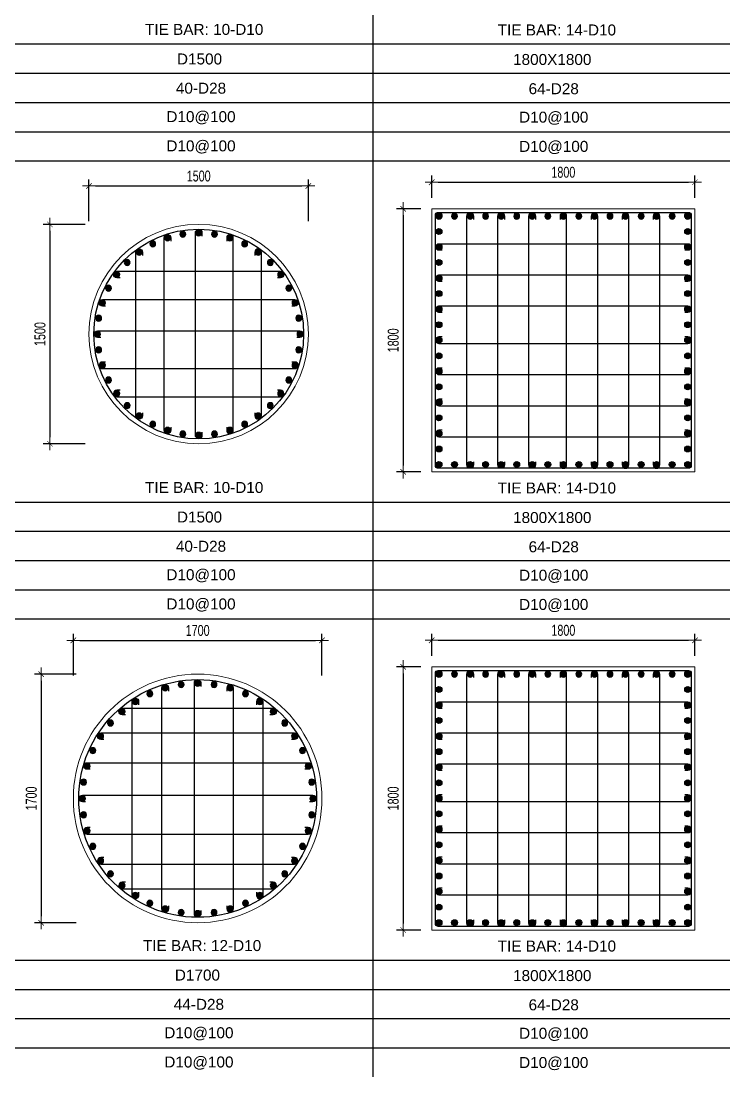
# Model space of a CAD drawing. Header units: millimetres. Extents: x 49323 to 380960, y -6102 to 181761.
# Drawn here: x 346955 to 351801, y 67994 to 75214 of the extents above; entities that cross this region are included whole.
import ezdxf
from ezdxf.enums import TextEntityAlignment as Align

# ---------------------------------------------------------------- set-up
doc = ezdxf.new("R2010")
doc.units = ezdxf.units.MM
doc.linetypes.add('CENTER2', pattern=[1.125, 0.75, -0.125, 0.125, -0.125])
doc.layers.get('Defpoints').update_dxf_attribs({"color": 151, "lineweight": 9})
for name, color, linetype in [('2', 2, 'Continuous'), ('CEN', 1, 'CENTER2'), ('STL', 3, 'Continuous'), ('TIT1', 3, 'Continuous')]:
    doc.layers.add(name, color=color, linetype=linetype)
doc.layers.add('NDC_S_CONTINUOUS', color=3, linetype='Continuous', lineweight=20)
doc.layers.add('NDC_S_DIM', color=1, linetype='Continuous', lineweight=15)
doc.styles.add('NDC_ARIAL', font='arial.ttf', dxfattribs={"width": 0.85})
doc.styles.add('NDC_DIM', font='', dxfattribs={"width": 0.75})
doc.styles.get('NDC_DIM').set_extended_font_data('Dotum')
doc.dimstyles.new('NDC_dim_30', dxfattribs={"dimscale": 30, "dimtxt": 2.5, "dimasz": 1.5, "dimexe": 1.5, "dimexo": 2.5, "dimgap": 1, "dimtad": 1, "dimdec": 0, "dimzin": 0, "dimdsep": 46, "dimtxsty": 'NDC_DIM', "dimblk": 'DIMMARK', "dimcen": 0.09, "dimdle": 1.2, "dimclrd": 1, "dimclre": 1, "dimclrt": 3, "dimadec": 0, "dimazin": 0, "dimtfac": 1, "dimtdec": 0, "dimtix": 1, "dimtofl": 0, "dimtmove": 0, "dimatfit": 3, "dimfxl": 8, "dimfxlon": 1, "dimtolj": 1, "dimtzin": 0, "dimarcsym": 0})

# ---------------------------------------------------------------- blocks, each defined once
blk = doc.blocks.new('8')
at = {"layer": '2'}
blk.add_hatch(color=256, dxfattribs=at).paths.add_polyline_path([(20, 0, 0.386127), (1.9, 19.9), (-1.9, 19.9, 0.386127), (-20, 0, 1)])
blk.add_circle((0, 0), 20, dxfattribs=at)
blk = doc.blocks.new('5')
at = {"layer": 'CEN', "rotation": 180}
blk.add_blockref('8', (0, 0), dxfattribs=at)
blk = doc.blocks.new('*U1903')
at = {"layer": 'STL', "xscale": -1}
blk.add_blockref('5', (0, 0), dxfattribs=at)
blk = doc.blocks.new('*U1904')
at = {"layer": 'NDC_S_DIM', "color": 0, "linetype": 'ByBlock', "lineweight": -2, "transparency": 16777216}
for p, rotation in [((295917.8, 68604.3), 16.36363636363635), ((296027.7, 68628.1), 8.181818181818157), ((296251.9, 68628.1), 351.8181818181818), ((296361.7, 68604.3), 343.6363636363637), ((295713.9, 68511.1), 32.72727272727273), ((295812.5, 68565), 24.54545454545454), ((296467.1, 68565), 335.4545454545455), ((296565.7, 68511.1), 327.2727272727273), ((295623.9, 68443.7), 40.90909090909091), ((296655.7, 68443.7), 319.0909090909091), ((295544.4, 68364.3), 49.09090909090909), ((296735.2, 68364.3), 310.9090909090909), ((295477, 68274.3), 57.27272727272729), ((296802.5, 68274.3), 302.7272727272727), ((295423.2, 68175.6), 65.45454545454547), ((296856.4, 68175.6), 294.5454545454546), ((295383.9, 68070.3), 73.63636363636364), ((296895.7, 68070.3), 286.3636363636364), ((295360, 67960.5), 81.81818181818183), ((296919.6, 67960.5), 278.1818181818182), ((295352, 67848.4), 90), ((296927.6, 67848.4), 270), ((295360, 67736.2), 98.18181818181817), ((296919.6, 67736.2), 261.8181818181818), ((295383.9, 67626.4), 106.3636363636363), ((296895.7, 67626.4), 253.6363636363637), ((295423.2, 67521.1), 114.5454545454546), ((296856.4, 67521.1), 245.4545454545455), ((295477, 67422.4), 122.7272727272727), ((296802.5, 67422.4), 237.2727272727273), ((295544.4, 67332.4), 130.9090909090909), ((296735.2, 67332.4), 229.0909090909092), ((295623.9, 67253), 139.0909090909091), ((296655.7, 67253), 220.9090909090909), ((295713.9, 67185.6), 147.2727272727273), ((295812.5, 67131.7), 155.4545454545455), ((296467.1, 67131.7), 204.5454545454546), ((296565.7, 67185.6), 212.7272727272727), ((295917.8, 67092.5), 163.6363636363637), ((296027.7, 67068.6), 171.8181818181818), ((296139.8, 67060.5), 180), ((296251.9, 67068.6), 188.1818181818181), ((296361.7, 67092.5), 196.3636363636363)]:
    blk.add_blockref('*U1903', p, dxfattribs=dict(at, rotation=rotation))
blk.add_blockref('*U1903', (296139.8, 68636.2), dxfattribs=at)
blk = doc.blocks.new('DIMMARK')
at = {"layer": 'NDC_S_DIM', "color": 1}
blk.add_line((-1.5, 0), (1, 0), dxfattribs=at)
at = {"layer": 'NDC_S_DIM', "color": 2, "const_width": 0.1}
blk.add_lwpolyline([(-0.42, -0.42), (0.42, 0.42)], dxfattribs=at)
blk = doc.blocks.new('*D1905')
at = {"layer": 'Defpoints', "color": 0, "ltscale": 40, "transparency": 16777216}
for p in [(349012.3, 70979.1), (347312.3, 69898.2), (349012.3, 69898.2)]:
    blk.add_point(p, dxfattribs=at)
at = {"layer": 'NDC_S_DIM', "color": 1, "lineweight": -2, "ltscale": 40, "transparency": 16777216}
for p, q in [((347312.3, 70739.1), (347312.3, 71024.1)), ((347357.3, 70979.1), (348967.3, 70979.1)), ((349012.3, 70739.1), (349012.3, 71024.1))]:
    blk.add_line(p, q, dxfattribs=at)
at = {"layer": 'NDC_S_DIM', "color": 1, "lineweight": -2, "ltscale": 40, "transparency": 16777216, "xscale": 45, "yscale": 45, "zscale": 45, "rotation": 180}
blk.add_blockref('DIMMARK', (347312.3, 70979.1), dxfattribs=at)
at = {"layer": 'NDC_S_DIM', "color": 1, "lineweight": -2, "ltscale": 40, "transparency": 16777216, "xscale": 45, "yscale": 45, "zscale": 45}
blk.add_blockref('DIMMARK', (349012.3, 70979.1), dxfattribs=at)
at = {"layer": 'NDC_S_DIM', "color": 3, "ltscale": 40, "transparency": 16777216, "insert": (348162.3, 71046.7), "char_height": 75, "attachment_point": 5, "style": 'NDC_DIM'}
blk.add_mtext('\\A1;1700', dxfattribs=at)
blk = doc.blocks.new('*D1906')
at = {"layer": 'Defpoints', "color": 0, "ltscale": 40, "transparency": 16777216}
for p in [(348162.3, 70748.2), (347092.5, 69048.2), (348162.3, 69048.2)]:
    blk.add_point(p, dxfattribs=at)
at = {"layer": 'NDC_S_DIM', "color": 1, "lineweight": -2, "ltscale": 40, "transparency": 16777216}
for p, q in [((347332.5, 70748.2), (347047.5, 70748.2)), ((347092.5, 70703.2), (347092.5, 69093.2)), ((347332.5, 69048.2), (347047.5, 69048.2))]:
    blk.add_line(p, q, dxfattribs=at)
at = {"layer": 'NDC_S_DIM', "color": 1, "lineweight": -2, "ltscale": 40, "transparency": 16777216, "xscale": 45, "yscale": 45, "zscale": 45}
for p, rotation in [((347092.5, 70748.2), 90), ((347092.5, 69048.2), 270)]:
    blk.add_blockref('DIMMARK', p, dxfattribs=dict(at, rotation=rotation))
at = {"layer": 'NDC_S_DIM', "color": 3, "ltscale": 40, "transparency": 16777216, "insert": (347025, 69898.2), "char_height": 75, "attachment_point": 5, "rotation": 90, "style": 'NDC_DIM'}
blk.add_mtext('\\A1;1700', dxfattribs=at)
blk = doc.blocks.new('*D1913')
at = {"layer": 'Defpoints', "color": 0, "ltscale": 40, "transparency": 16777216}
for p in [(351562.7, 70980.1), (349762.7, 70798.5), (351562.7, 70798.5)]:
    blk.add_point(p, dxfattribs=at)
at = {"layer": 'NDC_S_DIM', "color": 1, "lineweight": -2, "ltscale": 40, "transparency": 16777216}
for p, q in [((349762.7, 70873.5), (349762.7, 71025.1)), ((349807.7, 70980.1), (351517.7, 70980.1)), ((351562.7, 70873.5), (351562.7, 71025.1))]:
    blk.add_line(p, q, dxfattribs=at)
at = {"layer": 'NDC_S_DIM', "color": 1, "lineweight": -2, "ltscale": 40, "transparency": 16777216, "xscale": 45, "yscale": 45, "zscale": 45, "rotation": 180}
blk.add_blockref('DIMMARK', (349762.7, 70980.1), dxfattribs=at)
at = {"layer": 'NDC_S_DIM', "color": 1, "lineweight": -2, "ltscale": 40, "transparency": 16777216, "xscale": 45, "yscale": 45, "zscale": 45}
blk.add_blockref('DIMMARK', (351562.7, 70980.1), dxfattribs=at)
at = {"layer": 'NDC_S_DIM', "color": 3, "ltscale": 40, "transparency": 16777216, "insert": (350662.7, 71047.7), "char_height": 75, "attachment_point": 5, "style": 'NDC_DIM'}
blk.add_mtext('\\A1;1800', dxfattribs=at)
blk = doc.blocks.new('*D1914')
at = {"layer": 'Defpoints', "color": 0, "ltscale": 40, "transparency": 16777216}
for p in [(349762.7, 70798.5), (349567.4, 68998.5), (349762.7, 68998.5)]:
    blk.add_point(p, dxfattribs=at)
at = {"layer": 'NDC_S_DIM', "color": 1, "lineweight": -2, "ltscale": 40, "transparency": 16777216}
for p, q in [((349687.7, 70798.5), (349522.4, 70798.5)), ((349567.4, 70753.5), (349567.4, 69043.5)), ((349687.7, 68998.5), (349522.4, 68998.5))]:
    blk.add_line(p, q, dxfattribs=at)
at = {"layer": 'NDC_S_DIM', "color": 1, "lineweight": -2, "ltscale": 40, "transparency": 16777216, "xscale": 45, "yscale": 45, "zscale": 45}
for p, rotation in [((349567.4, 70798.5), 90), ((349567.4, 68998.5), 270)]:
    blk.add_blockref('DIMMARK', p, dxfattribs=dict(at, rotation=rotation))
at = {"layer": 'NDC_S_DIM', "color": 3, "ltscale": 40, "transparency": 16777216, "insert": (349499.8, 69898.5), "char_height": 75, "attachment_point": 5, "rotation": 90, "style": 'NDC_DIM'}
blk.add_mtext('\\A1;1800', dxfattribs=at)
blk = doc.blocks.new('*U1860')
at = {"layer": 'STL', "xscale": -1, "rotation": 270}
blk.add_blockref('5', (0, 0), dxfattribs=at)
blk = doc.blocks.new('*U1861')
at = {"layer": 'NDC_S_DIM', "color": 0, "linetype": 'ByBlock', "lineweight": -2, "transparency": 16777216}
for p in [(308694.2, 70751.5), (308800.5, 70751.5), (308906.8, 70751.5), (309013.1, 70751.5), (309119.4, 70751.5), (309225.6, 70751.5), (309331.9, 70751.5), (309438.2, 70751.5), (309544.5, 70751.5), (309650.7, 70751.5), (309757, 70751.5), (309863.3, 70751.5), (309969.6, 70751.5), (310075.9, 70751.5), (310182.1, 70751.5), (310288.4, 70751.5), (310394.7, 70751.5)]:
    blk.add_blockref('*U1860', p, dxfattribs=at)
blk = doc.blocks.new('*U1862')
at = {"layer": 'STL', "xscale": -1, "rotation": 270}
blk.add_blockref('5', (0, 0), dxfattribs=at)
blk = doc.blocks.new('*U1863')
at = {"layer": 'NDC_S_DIM', "color": 0, "linetype": 'ByBlock', "lineweight": -2, "transparency": 16777216}
for p in [(308694.2, 70751.5), (308800.5, 70751.5), (308906.8, 70751.5), (309013.1, 70751.5), (309119.4, 70751.5), (309225.6, 70751.5), (309331.9, 70751.5), (309438.2, 70751.5), (309544.5, 70751.5), (309650.7, 70751.5), (309757, 70751.5), (309863.3, 70751.5), (309969.6, 70751.5), (310075.9, 70751.5), (310182.1, 70751.5), (310288.4, 70751.5), (310394.7, 70751.5)]:
    blk.add_blockref('*U1862', p, dxfattribs=at)
blk = doc.blocks.new('*U1870')
at = {"layer": 'STL', "xscale": -1, "rotation": 270}
blk.add_blockref('5', (0, 0), dxfattribs=at)
blk = doc.blocks.new('*U1871')
at = {"layer": 'NDC_S_DIM', "color": 0, "linetype": 'ByBlock', "lineweight": -2, "transparency": 16777216}
for p in [(308694.2, 70751.5), (308800.5, 70751.5), (308906.8, 70751.5), (309013.1, 70751.5), (309119.4, 70751.5), (309225.6, 70751.5), (309331.9, 70751.5), (309438.2, 70751.5), (309544.5, 70751.5), (309650.7, 70751.5), (309757, 70751.5), (309863.3, 70751.5), (309969.6, 70751.5), (310075.9, 70751.5), (310182.1, 70751.5), (310288.4, 70751.5), (310394.7, 70751.5)]:
    blk.add_blockref('*U1870', p, dxfattribs=at)
blk = doc.blocks.new('*U1858')
at = {"layer": 'STL', "xscale": -1, "rotation": 270}
blk.add_blockref('5', (0, 0), dxfattribs=at)
blk = doc.blocks.new('*U1859')
at = {"layer": 'NDC_S_DIM', "color": 0, "linetype": 'ByBlock', "lineweight": -2, "transparency": 16777216}
for p in [(308694.2, 70751.5), (308800.5, 70751.5), (308906.8, 70751.5), (309013.1, 70751.5), (309119.4, 70751.5), (309225.6, 70751.5), (309331.9, 70751.5), (309438.2, 70751.5), (309544.5, 70751.5), (309650.7, 70751.5), (309757, 70751.5), (309863.3, 70751.5), (309969.6, 70751.5), (310075.9, 70751.5), (310182.1, 70751.5), (310288.4, 70751.5), (310394.7, 70751.5)]:
    blk.add_blockref('*U1858', p, dxfattribs=at)
blk = doc.blocks.new('*U2005')
at = {"layer": 'STL', "xscale": -1}
blk.add_blockref('5', (0, 0), dxfattribs=at)
blk = doc.blocks.new('*U2004')
at = {"layer": 'NDC_S_DIM', "color": 0, "linetype": 'ByBlock', "lineweight": -2, "transparency": 16777216}
for p, rotation in [((295925.9, 68506.7), 18.00000000000001), ((296031.5, 68532), 8.999999999999943), ((296248.1, 68532), 351.0000000000001), ((296353.7, 68506.7), 342.0000000000001), ((295825.5, 68465.1), 27.00000000000001), ((296454, 68465.1), 333), ((295732.9, 68408.3), 36), ((296546.6, 68408.3), 324), ((295650.3, 68337.8), 45.00000000000001), ((296629.2, 68337.8), 315), ((295579.8, 68255.2), 54), ((296699.8, 68255.2), 306), ((295523, 68162.6), 63), ((296756.5, 68162.6), 297), ((295481.5, 68062.3), 72), ((296798.1, 68062.3), 288), ((295456.1, 67956.6), 81), ((296823.5, 67956.6), 279), ((295447.6, 67848.4), 90), ((296832, 67848.4), 270), ((295456.1, 67740.1), 99.00000000000001), ((296823.5, 67740.1), 261), ((295481.5, 67634.5), 108), ((296798.1, 67634.5), 252), ((295523, 67534.1), 117), ((296756.5, 67534.1), 243), ((295579.8, 67441.5), 126), ((296699.8, 67441.5), 234), ((295650.3, 67358.9), 135), ((296629.2, 67358.9), 225.0000000000001), ((295732.9, 67288.4), 144), ((296546.6, 67288.4), 216), ((295825.5, 67231.6), 153), ((296454, 67231.6), 207), ((295925.9, 67190), 162.0000000000001), ((296031.5, 67164.7), 171), ((296139.8, 67156.2), 180), ((296248.1, 67164.7), 189), ((296353.7, 67190), 197.9999999999999)]:
    blk.add_blockref('*U2005', p, dxfattribs=dict(at, rotation=rotation))
blk.add_blockref('*U2005', (296139.8, 68540.5), dxfattribs=at)
blk = doc.blocks.new('*D2012')
at = {"layer": 'Defpoints', "color": 0, "ltscale": 40, "transparency": 16777216}
for p in [(348919.4, 74087), (347419.4, 73074.3), (348919.4, 73074.3)]:
    blk.add_point(p, dxfattribs=at)
at = {"layer": 'NDC_S_DIM', "color": 1, "lineweight": -2, "ltscale": 40, "transparency": 16777216}
for p, q in [((347419.4, 73847), (347419.4, 74132)), ((347464.4, 74087), (348874.4, 74087)), ((348919.4, 73847), (348919.4, 74132))]:
    blk.add_line(p, q, dxfattribs=at)
at = {"layer": 'NDC_S_DIM', "color": 1, "lineweight": -2, "ltscale": 40, "transparency": 16777216, "xscale": 45, "yscale": 45, "zscale": 45, "rotation": 180}
blk.add_blockref('DIMMARK', (347419.4, 74087), dxfattribs=at)
at = {"layer": 'NDC_S_DIM', "color": 1, "lineweight": -2, "ltscale": 40, "transparency": 16777216, "xscale": 45, "yscale": 45, "zscale": 45}
blk.add_blockref('DIMMARK', (348919.4, 74087), dxfattribs=at)
at = {"layer": 'NDC_S_DIM', "color": 3, "ltscale": 40, "transparency": 16777216, "insert": (348169.4, 74154.6), "char_height": 75, "attachment_point": 5, "style": 'NDC_DIM'}
blk.add_mtext('\\A1;1500', dxfattribs=at)
blk = doc.blocks.new('*D2013')
at = {"layer": 'Defpoints', "color": 0, "ltscale": 40, "transparency": 16777216}
for p in [(348169.4, 73824.3), (347152.1, 72324.3), (348169.4, 72324.3)]:
    blk.add_point(p, dxfattribs=at)
at = {"layer": 'NDC_S_DIM', "color": 1, "lineweight": -2, "ltscale": 40, "transparency": 16777216}
for p, q in [((347392.1, 73824.3), (347107.1, 73824.3)), ((347152.1, 73779.3), (347152.1, 72369.3)), ((347392.1, 72324.3), (347107.1, 72324.3))]:
    blk.add_line(p, q, dxfattribs=at)
at = {"layer": 'NDC_S_DIM', "color": 1, "lineweight": -2, "ltscale": 40, "transparency": 16777216, "xscale": 45, "yscale": 45, "zscale": 45}
for p, rotation in [((347152.1, 73824.3), 90), ((347152.1, 72324.3), 270)]:
    blk.add_blockref('DIMMARK', p, dxfattribs=dict(at, rotation=rotation))
at = {"layer": 'NDC_S_DIM', "color": 3, "ltscale": 40, "transparency": 16777216, "insert": (347084.5, 73074.3), "char_height": 75, "attachment_point": 5, "rotation": 90, "style": 'NDC_DIM'}
blk.add_mtext('\\A1;1500', dxfattribs=at)
blk = doc.blocks.new('*D2010')
at = {"layer": 'Defpoints', "color": 0, "ltscale": 40, "transparency": 16777216}
for p in [(351562.7, 74112.8), (349762.7, 73931.2), (351562.7, 73931.2)]:
    blk.add_point(p, dxfattribs=at)
at = {"layer": 'NDC_S_DIM', "color": 1, "lineweight": -2, "ltscale": 40, "transparency": 16777216}
for p, q in [((349762.7, 74006.2), (349762.7, 74157.8)), ((351562.7, 74006.2), (351562.7, 74157.8)), ((349807.7, 74112.8), (351517.7, 74112.8))]:
    blk.add_line(p, q, dxfattribs=at)
at = {"layer": 'NDC_S_DIM', "color": 1, "lineweight": -2, "ltscale": 40, "transparency": 16777216, "xscale": 45, "yscale": 45, "zscale": 45, "rotation": 180}
blk.add_blockref('DIMMARK', (349762.7, 74112.8), dxfattribs=at)
at = {"layer": 'NDC_S_DIM', "color": 1, "lineweight": -2, "ltscale": 40, "transparency": 16777216, "xscale": 45, "yscale": 45, "zscale": 45}
blk.add_blockref('DIMMARK', (351562.7, 74112.8), dxfattribs=at)
at = {"layer": 'NDC_S_DIM', "color": 3, "ltscale": 40, "transparency": 16777216, "insert": (350662.7, 74180.4), "char_height": 75, "attachment_point": 5, "style": 'NDC_DIM'}
blk.add_mtext('\\A1;1800', dxfattribs=at)
blk = doc.blocks.new('*D2011')
at = {"layer": 'Defpoints', "color": 0, "ltscale": 40, "transparency": 16777216}
for p in [(349762.7, 73931.2), (349567.4, 72131.2), (349762.7, 72131.2)]:
    blk.add_point(p, dxfattribs=at)
at = {"layer": 'NDC_S_DIM', "color": 1, "lineweight": -2, "ltscale": 40, "transparency": 16777216}
for p, q in [((349687.7, 73931.2), (349522.4, 73931.2)), ((349567.4, 73886.2), (349567.4, 72176.2)), ((349687.7, 72131.2), (349522.4, 72131.2))]:
    blk.add_line(p, q, dxfattribs=at)
at = {"layer": 'NDC_S_DIM', "color": 1, "lineweight": -2, "ltscale": 40, "transparency": 16777216, "xscale": 45, "yscale": 45, "zscale": 45}
for p, rotation in [((349567.4, 73931.2), 90), ((349567.4, 72131.2), 270)]:
    blk.add_blockref('DIMMARK', p, dxfattribs=dict(at, rotation=rotation))
at = {"layer": 'NDC_S_DIM', "color": 3, "ltscale": 40, "transparency": 16777216, "insert": (349499.8, 73031.2), "char_height": 75, "attachment_point": 5, "rotation": 90, "style": 'NDC_DIM'}
blk.add_mtext('\\A1;1800', dxfattribs=at)
blk = doc.blocks.new('*U1998')
at = {"layer": 'STL', "xscale": -1, "rotation": 270}
blk.add_blockref('5', (0, 0), dxfattribs=at)
blk = doc.blocks.new('*U1999')
at = {"layer": 'NDC_S_DIM', "color": 0, "linetype": 'ByBlock', "lineweight": -2, "transparency": 16777216}
for p in [(308694.2, 70751.5), (308800.5, 70751.5), (308906.8, 70751.5), (309013.1, 70751.5), (309119.4, 70751.5), (309225.6, 70751.5), (309331.9, 70751.5), (309438.2, 70751.5), (309544.5, 70751.5), (309650.7, 70751.5), (309757, 70751.5), (309863.3, 70751.5), (309969.6, 70751.5), (310075.9, 70751.5), (310182.1, 70751.5), (310288.4, 70751.5), (310394.7, 70751.5)]:
    blk.add_blockref('*U1998', p, dxfattribs=at)
blk = doc.blocks.new('*U2001')
at = {"layer": 'STL', "xscale": -1, "rotation": 270}
blk.add_blockref('5', (0, 0), dxfattribs=at)
blk = doc.blocks.new('*U2002')
at = {"layer": 'NDC_S_DIM', "color": 0, "linetype": 'ByBlock', "lineweight": -2, "transparency": 16777216}
for p in [(308694.2, 70751.5), (308800.5, 70751.5), (308906.8, 70751.5), (309013.1, 70751.5), (309119.4, 70751.5), (309225.6, 70751.5), (309331.9, 70751.5), (309438.2, 70751.5), (309544.5, 70751.5), (309650.7, 70751.5), (309757, 70751.5), (309863.3, 70751.5), (309969.6, 70751.5), (310075.9, 70751.5), (310182.1, 70751.5), (310288.4, 70751.5), (310394.7, 70751.5)]:
    blk.add_blockref('*U2001', p, dxfattribs=at)
blk = doc.blocks.new('*U2000')
at = {"layer": 'STL', "xscale": -1, "rotation": 270}
blk.add_blockref('5', (0, 0), dxfattribs=at)
blk = doc.blocks.new('*U2003')
at = {"layer": 'NDC_S_DIM', "color": 0, "linetype": 'ByBlock', "lineweight": -2, "transparency": 16777216}
for p in [(308694.2, 70751.5), (308800.5, 70751.5), (308906.8, 70751.5), (309013.1, 70751.5), (309119.4, 70751.5), (309225.6, 70751.5), (309331.9, 70751.5), (309438.2, 70751.5), (309544.5, 70751.5), (309650.7, 70751.5), (309757, 70751.5), (309863.3, 70751.5), (309969.6, 70751.5), (310075.9, 70751.5), (310182.1, 70751.5), (310288.4, 70751.5), (310394.7, 70751.5)]:
    blk.add_blockref('*U2000', p, dxfattribs=at)
blk = doc.blocks.new('*U1996')
at = {"layer": 'STL', "xscale": -1, "rotation": 270}
blk.add_blockref('5', (0, 0), dxfattribs=at)
blk = doc.blocks.new('*U1997')
at = {"layer": 'NDC_S_DIM', "color": 0, "linetype": 'ByBlock', "lineweight": -2, "transparency": 16777216}
for p in [(308694.2, 70751.5), (308800.5, 70751.5), (308906.8, 70751.5), (309013.1, 70751.5), (309119.4, 70751.5), (309225.6, 70751.5), (309331.9, 70751.5), (309438.2, 70751.5), (309544.5, 70751.5), (309650.7, 70751.5), (309757, 70751.5), (309863.3, 70751.5), (309969.6, 70751.5), (310075.9, 70751.5), (310182.1, 70751.5), (310288.4, 70751.5), (310394.7, 70751.5)]:
    blk.add_blockref('*U1996', p, dxfattribs=at)

msp = doc.modelspace()

# ---------------------------------------------------------------- linework, layer by layer
at = {"layer": '2', "lineweight": -2, "ltscale": 1000}
for points in [[(351537.7, 73886.2), (351537.7, 72176.2, -0.414214), (351517.7, 72156.2), (349807.7, 72156.2, -0.414214), (349787.7, 72176.2), (349787.7, 73886.2, -0.414214), (349807.7, 73906.2), (351517.7, 73906.2, -0.414214)], [(351537.7, 70753.5), (351537.7, 69043.5, -0.414214), (351517.7, 69023.5), (349807.7, 69023.5, -0.414214), (349787.7, 69043.5), (349787.7, 70753.5, -0.414214), (349807.7, 70773.5), (351517.7, 70773.5, -0.414214)]]:
    msp.add_lwpolyline(points, format="xyb", close=True, dxfattribs=at)
at = {"layer": '2'}
for points in [[(350047.6, 72200.9), (350047.6, 72178.7, -1), (350002.5, 72178.7), (350002.5, 73880.7, -1), (350047.6, 73880.7), (350047.6, 73858.6)], [(350260.1, 72200.9), (350260.1, 72178.7, -1), (350215.1, 72178.7), (350215.1, 73880.7, -1), (350260.1, 73880.7), (350260.1, 73858.6)], [(350472.7, 72200.9), (350472.7, 72178.7, -1), (350427.7, 72178.7), (350427.7, 73880.7, -1), (350472.7, 73880.7), (350472.7, 73858.6)], [(350640.2, 72200.9), (350640.2, 72178.7, 1), (350685.2, 72178.7), (350685.2, 73880.7, 1), (350640.2, 73880.7), (350640.2, 73858.6)], [(350852.8, 72200.9), (350852.8, 72178.7, 1), (350897.8, 72178.7), (350897.8, 73880.7, 1), (350852.8, 73880.7), (350852.8, 73858.6)], [(351065.3, 72200.9), (351065.3, 72178.7, 1), (351110.4, 72178.7), (351110.4, 73880.7, 1), (351065.3, 73880.7), (351065.3, 73858.6)], [(351277.9, 72200.9), (351277.9, 72178.7, 1), (351322.9, 72178.7), (351322.9, 73880.7, 1), (351277.9, 73880.7), (351277.9, 73858.6)], [(347978.1, 72438.1), (347978.1, 72416, -1), (347933, 72416), (347933, 73732.6, -1), (347978.1, 73732.6), (347978.1, 73710.5)], [(348192, 72404.3), (348192, 72382.1, -1), (348146.9, 72382.1), (348146.9, 73766.5, -1), (348192, 73766.5), (348192, 73744.3)], [(348360.8, 72438.1), (348360.8, 72416, 1), (348405.9, 72416), (348405.9, 73732.6, 1), (348360.8, 73732.6), (348360.8, 73710.5)], [(347785.1, 72536.4), (347785.1, 72514.3, -1), (347740.1, 72514.3), (347740.1, 73634.3, -1), (347785.1, 73634.3), (347785.1, 73612.2)], [(348553.8, 72536.4), (348553.8, 72514.3, 1), (348598.8, 72514.3), (348598.8, 73634.3, 1), (348553.8, 73634.3), (348553.8, 73612.2)], [(349834.6, 73647.1), (349812.5, 73647.1, -1), (349812.5, 73692.1), (351514.5, 73692.1, -1), (351514.5, 73647.1), (351492.4, 73647.1)], [(347631.6, 73458.6), (347609.5, 73458.6, -1), (347609.5, 73503.7), (348729.4, 73503.7, -1), (348729.4, 73458.6), (348707.3, 73458.6)], [(349834.6, 73434.6), (349812.5, 73434.6, -1), (349812.5, 73479.6), (351514.5, 73479.6, -1), (351514.5, 73434.6), (351492.4, 73434.6)], [(347533.3, 73265.7), (347511.1, 73265.7, -1), (347511.1, 73310.7), (348827.8, 73310.7, -1), (348827.8, 73265.7), (348805.6, 73265.7)], [(349834.6, 73222), (349812.5, 73222, -1), (349812.5, 73267), (351514.5, 73267, -1), (351514.5, 73222), (351492.4, 73222)], [(347499.4, 73051.8), (347477.3, 73051.8, -1), (347477.3, 73096.8), (348861.6, 73096.8, -1), (348861.6, 73051.8), (348839.5, 73051.8)], [(349834.6, 73054.5), (349812.5, 73054.5, 1), (349812.5, 73009.4), (351514.5, 73009.4, 1), (351514.5, 73054.5), (351492.4, 73054.5)], [(347533.3, 72882.9), (347511.1, 72882.9, 1), (347511.1, 72837.9), (348827.8, 72837.9, 1), (348827.8, 72882.9), (348805.6, 72882.9)], [(349834.6, 72841.9), (349812.5, 72841.9, 1), (349812.5, 72796.9), (351514.5, 72796.9, 1), (351514.5, 72841.9), (351492.4, 72841.9)], [(347631.6, 72690), (347609.5, 72690, 1), (347609.5, 72644.9), (348729.4, 72644.9, 1), (348729.4, 72690), (348707.3, 72690)], [(349834.6, 72629.4), (349812.5, 72629.4, 1), (349812.5, 72584.3), (351514.5, 72584.3, 1), (351514.5, 72629.4), (351492.4, 72629.4)], [(349834.6, 72416.8), (349812.5, 72416.8, 1), (349812.5, 72371.8), (351514.5, 72371.8, 1), (351514.5, 72416.8), (351492.4, 72416.8)], [(350047.6, 69068.2), (350047.6, 69046, -1), (350002.5, 69046), (350002.5, 70748, -1), (350047.6, 70748), (350047.6, 70725.9)], [(350260.1, 69068.2), (350260.1, 69046, -1), (350215.1, 69046), (350215.1, 70748, -1), (350260.1, 70748), (350260.1, 70725.9)], [(350472.7, 69068.2), (350472.7, 69046, -1), (350427.7, 69046), (350427.7, 70748, -1), (350472.7, 70748), (350472.7, 70725.9)], [(350640.2, 69068.2), (350640.2, 69046, 1), (350685.2, 69046), (350685.2, 70748, 1), (350640.2, 70748), (350640.2, 70725.9)], [(350852.8, 69068.2), (350852.8, 69046, 1), (350897.8, 69046), (350897.8, 70748, 1), (350852.8, 70748), (350852.8, 70725.9)], [(351065.3, 69068.2), (351065.3, 69046, 1), (351110.4, 69046), (351110.4, 70748, 1), (351065.3, 70748), (351065.3, 70725.9)], [(351277.9, 69068.2), (351277.9, 69046, 1), (351322.9, 69046), (351322.9, 70748, 1), (351277.9, 70748), (351277.9, 70725.9)], [(348184.8, 69132.5), (348184.8, 69110.4, -1), (348139.7, 69110.4), (348139.7, 70686, -1), (348184.8, 70686), (348184.8, 70663.9)], [(347962.8, 69164.4), (347962.8, 69142.3, -1), (347917.8, 69142.3), (347917.8, 70654.1, -1), (347962.8, 70654.1), (347962.8, 70632)], [(348361.7, 69164.4), (348361.7, 69142.3, 1), (348406.7, 69142.3), (348406.7, 70654.1, 1), (348361.7, 70654.1), (348361.7, 70632)], [(347758.8, 69257.6), (347758.8, 69235.4, -1), (347713.8, 69235.4), (347713.8, 70560.9, -1), (347758.8, 70560.9), (347758.8, 70538.8)], [(348565.7, 69257.6), (348565.7, 69235.4, 1), (348610.7, 69235.4), (348610.7, 70560.9, 1), (348565.7, 70560.9), (348565.7, 70538.8)], [(349834.6, 70514.4), (349812.5, 70514.4, -1), (349812.5, 70559.4), (351514.5, 70559.4, -1), (351514.5, 70514.4), (351492.4, 70514.4)], [(347668.5, 70471.1), (347646.3, 70471.1, -1), (347646.3, 70516.1), (348678.2, 70516.1, -1), (348678.2, 70471.1), (348656, 70471.1)], [(347521.6, 70301.6), (347499.5, 70301.6, -1), (347499.5, 70346.6), (348825, 70346.6, -1), (348825, 70301.6), (348802.9, 70301.6)], [(349834.6, 70301.9), (349812.5, 70301.9, -1), (349812.5, 70346.9), (351514.5, 70346.9, -1), (351514.5, 70301.9), (351492.4, 70301.9)], [(347428.5, 70097.6), (347406.4, 70097.6, -1), (347406.4, 70142.7), (348918.2, 70142.7, -1), (348918.2, 70097.6), (348896, 70097.6)], [(349834.6, 70089.3), (349812.5, 70089.3, -1), (349812.5, 70134.3), (351514.5, 70134.3, -1), (351514.5, 70089.3), (351492.4, 70089.3)], [(347396.6, 69875.7), (347374.4, 69875.7, -1), (347374.4, 69920.7), (348950.1, 69920.7, -1), (348950.1, 69875.7), (348927.9, 69875.7)], [(349834.6, 69921.8), (349812.5, 69921.8, 1), (349812.5, 69876.7), (351514.5, 69876.7, 1), (351514.5, 69921.8), (351492.4, 69921.8)], [(347428.5, 69698.7), (347406.4, 69698.7, 1), (347406.4, 69653.7), (348918.2, 69653.7, 1), (348918.2, 69698.7), (348896, 69698.7)], [(349834.6, 69709.2), (349812.5, 69709.2, 1), (349812.5, 69664.2), (351514.5, 69664.2, 1), (351514.5, 69709.2), (351492.4, 69709.2)], [(347521.6, 69494.8), (347499.5, 69494.8, 1), (347499.5, 69449.8), (348825, 69449.8, 1), (348825, 69494.8), (348802.9, 69494.8)], [(349834.6, 69496.7), (349812.5, 69496.7, 1), (349812.5, 69451.6), (351514.5, 69451.6, 1), (351514.5, 69496.7), (351492.4, 69496.7)], [(347668.5, 69325.3), (347646.3, 69325.3, 1), (347646.3, 69280.3), (348678.2, 69280.3, 1), (348678.2, 69325.3), (348656, 69325.3)], [(349834.6, 69284.1), (349812.5, 69284.1, 1), (349812.5, 69239.1), (351514.5, 69239.1, 1), (351514.5, 69284.1), (351492.4, 69284.1)]]:
    msp.add_lwpolyline(points, format="xyb", dxfattribs=at)
at = {"layer": '2', "lineweight": -2, "ltscale": 1000}
for centre, radius in [((348169.4, 73074.3), 717.2), ((348162.3, 69898.2), 812.8)]:
    msp.add_circle(centre, radius, dxfattribs=at)
at = {"layer": 'NDC_S_CONTINUOUS', "ltscale": 70}
for points in [[(351562.7, 73931.2), (351562.7, 72131.2), (349762.7, 72131.2), (349762.7, 73931.2), (351562.7, 73931.2)], [(351562.7, 70798.5), (351562.7, 68998.5), (349762.7, 68998.5), (349762.7, 70798.5), (351562.7, 70798.5)]]:
    msp.add_lwpolyline(points, dxfattribs=at)
for centre, radius in [((348169.4, 73074.3), 750), ((348162.3, 69898.2), 850)]:
    msp.add_circle(centre, radius, dxfattribs=at)
at = {"layer": 'TIT1'}
for p, q in [((349360.9, 83894), (349360.9, 67994)), ((351801.4, 74255.9), (337666.9, 74255.9)), ((351801.4, 71123.2), (337666.9, 71123.2))]:
    msp.add_line(p, q, dxfattribs=at)
at = {"layer": 'TIT1', "color": 8}
for p, q in [((351801.4, 75055.9), (337666.9, 75055.9)), ((351801.4, 74855.9), (337666.9, 74855.9)), ((351801.4, 74655.9), (337666.9, 74655.9)), ((351801.4, 74455.9), (337666.9, 74455.9)), ((351801.4, 71923.2), (337666.9, 71923.2)), ((351801.4, 71723.2), (337666.9, 71723.2)), ((351801.4, 71523.2), (337666.9, 71523.2)), ((351801.4, 71323.2), (337666.9, 71323.2)), ((351801.4, 68790.4), (337666.9, 68790.4)), ((351801.4, 68590.4), (337666.9, 68590.4)), ((351801.4, 68390.4), (337666.9, 68390.4)), ((351801.4, 68190.4), (337666.9, 68190.4))]:
    msp.add_line(p, q, dxfattribs=at)

# ---------------------------------------------------------------- block references
at = {"layer": 'NDC_S_DIM', "xscale": -1}
for name, p, rotation in [('*U2003', (279061, -236512.5), 270), ('*U1997', (280761.4, -236512.5), 270), ('*U2002', (41118.3, 142933.3), 180), ('*U1871', (279061, -239645.2), 270), ('*U1859', (280761.4, -239645.2), 270), ('*U1863', (41118.3, 139800.6), 180)]:
    msp.add_blockref(name, p, dxfattribs=dict(at, rotation=rotation))
at = {"layer": 'NDC_S_DIM'}
for name, p in [('*U1999', (41118.3, 3129.2)), ('*U2004', (52029.7, 5225.9)), ('*U1861', (41118.3, -3.5)), ('*U1904', (52022.5, 2049.8))]:
    msp.add_blockref(name, p, dxfattribs=at)

# ---------------------------------------------------------------- texts
at = {"layer": 'TIT1', "style": 'NDC_ARIAL'}
for s, p in [('TIE BAR: 10-D10', (348206.9, 75157.6)), ('TIE BAR: 14-D10', (350618.6, 75154.1)), ('D1500', (348175.1, 74955.7)), ('40-D28', (348185.1, 74755.7)), ('64-D28', (350596.9, 74752.2)), ('D10@100', (348185.1, 74555.7)), ('D10@100', (350596.9, 74552.2)), ('D10@100', (348185.1, 74355.7)), ('D10@100', (350596.9, 74352.2)), ('TIE BAR: 10-D10', (348206.9, 72024.9)), ('TIE BAR: 14-D10', (350618.6, 72021.4)), ('D1500', (348175.1, 71823)), ('40-D28', (348185.1, 71623)), ('64-D28', (350596.9, 71619.5)), ('D10@100', (348185.1, 71423)), ('D10@100', (350596.9, 71419.5)), ('D10@100', (348185.1, 71223)), ('D10@100', (350596.9, 71219.5)), ('TIE BAR: 12-D10', (348192.5, 68892.2)), ('TIE BAR: 14-D10', (350618.6, 68888.7)), ('D1700', (348160.7, 68690.3)), ('44-D28', (348170.8, 68490.3)), ('64-D28', (350596.9, 68486.8)), ('D10@100', (348170.8, 68290.3)), ('D10@100', (350596.9, 68286.8)), ('D10@100', (348170.8, 68090.3)), ('D10@100', (350596.9, 68086.8))]:
    msp.add_text(s, height=75, dxfattribs=at).set_placement(p, align=Align.MIDDLE)
at = {"layer": 'TIT1', "color": 6, "style": 'NDC_ARIAL'}
for p in [(350586.8, 74952.2), (350586.8, 71819.5), (350586.8, 68686.8)]:
    msp.add_text('1800X1800', height=75, dxfattribs=at).set_placement(p, align=Align.MIDDLE)

# ---------------------------------------------------------------- dimensions: what is measured, and where the dimension line sits
at = {"layer": 'NDC_S_DIM', "ltscale": 40}
for base, p1, p2, picture, middle in [((351562.7, 74112.8), (349762.7, 73931.2), (351562.7, 73931.2), '*D2010', (350662.7, 74180.4)), ((348919.4, 74087), (347419.4, 73074.3), (348919.4, 73074.3), '*D2012', (348169.4, 74154.6)), ((349012.3, 70979.1), (347312.3, 69898.2), (349012.3, 69898.2), '*D1905', (348162.3, 71046.7)), ((351562.7, 70980.1), (349762.7, 70798.5), (351562.7, 70798.5), '*D1913', (350662.7, 71047.7))]:
    dim = msp.add_linear_dim(base=base, p1=p1, p2=p2, dimstyle='NDC_dim_30', dxfattribs=at)
    dim.commit()
    dim.dimension.update_dxf_attribs({"geometry": picture, "text_midpoint": middle})
for base, p1, p2, picture, middle in [((349567.4, 72131.2), (349762.7, 73931.2), (349762.7, 72131.2), '*D2011', (349499.8, 73031.2)), ((347152.1, 72324.3), (348169.4, 73824.3), (348169.4, 72324.3), '*D2013', (347084.5, 73074.3)), ((349567.4, 68998.5), (349762.7, 70798.5), (349762.7, 68998.5), '*D1914', (349499.8, 69898.5)), ((347092.5, 69048.2), (348162.3, 70748.2), (348162.3, 69048.2), '*D1906', (347025, 69898.2))]:
    dim = msp.add_linear_dim(base=base, p1=p1, p2=p2, angle=90, dimstyle='NDC_dim_30', dxfattribs=at)
    dim.commit()
    dim.dimension.update_dxf_attribs({"geometry": picture, "text_midpoint": middle})

doc.saveas('drawing.dxf')
